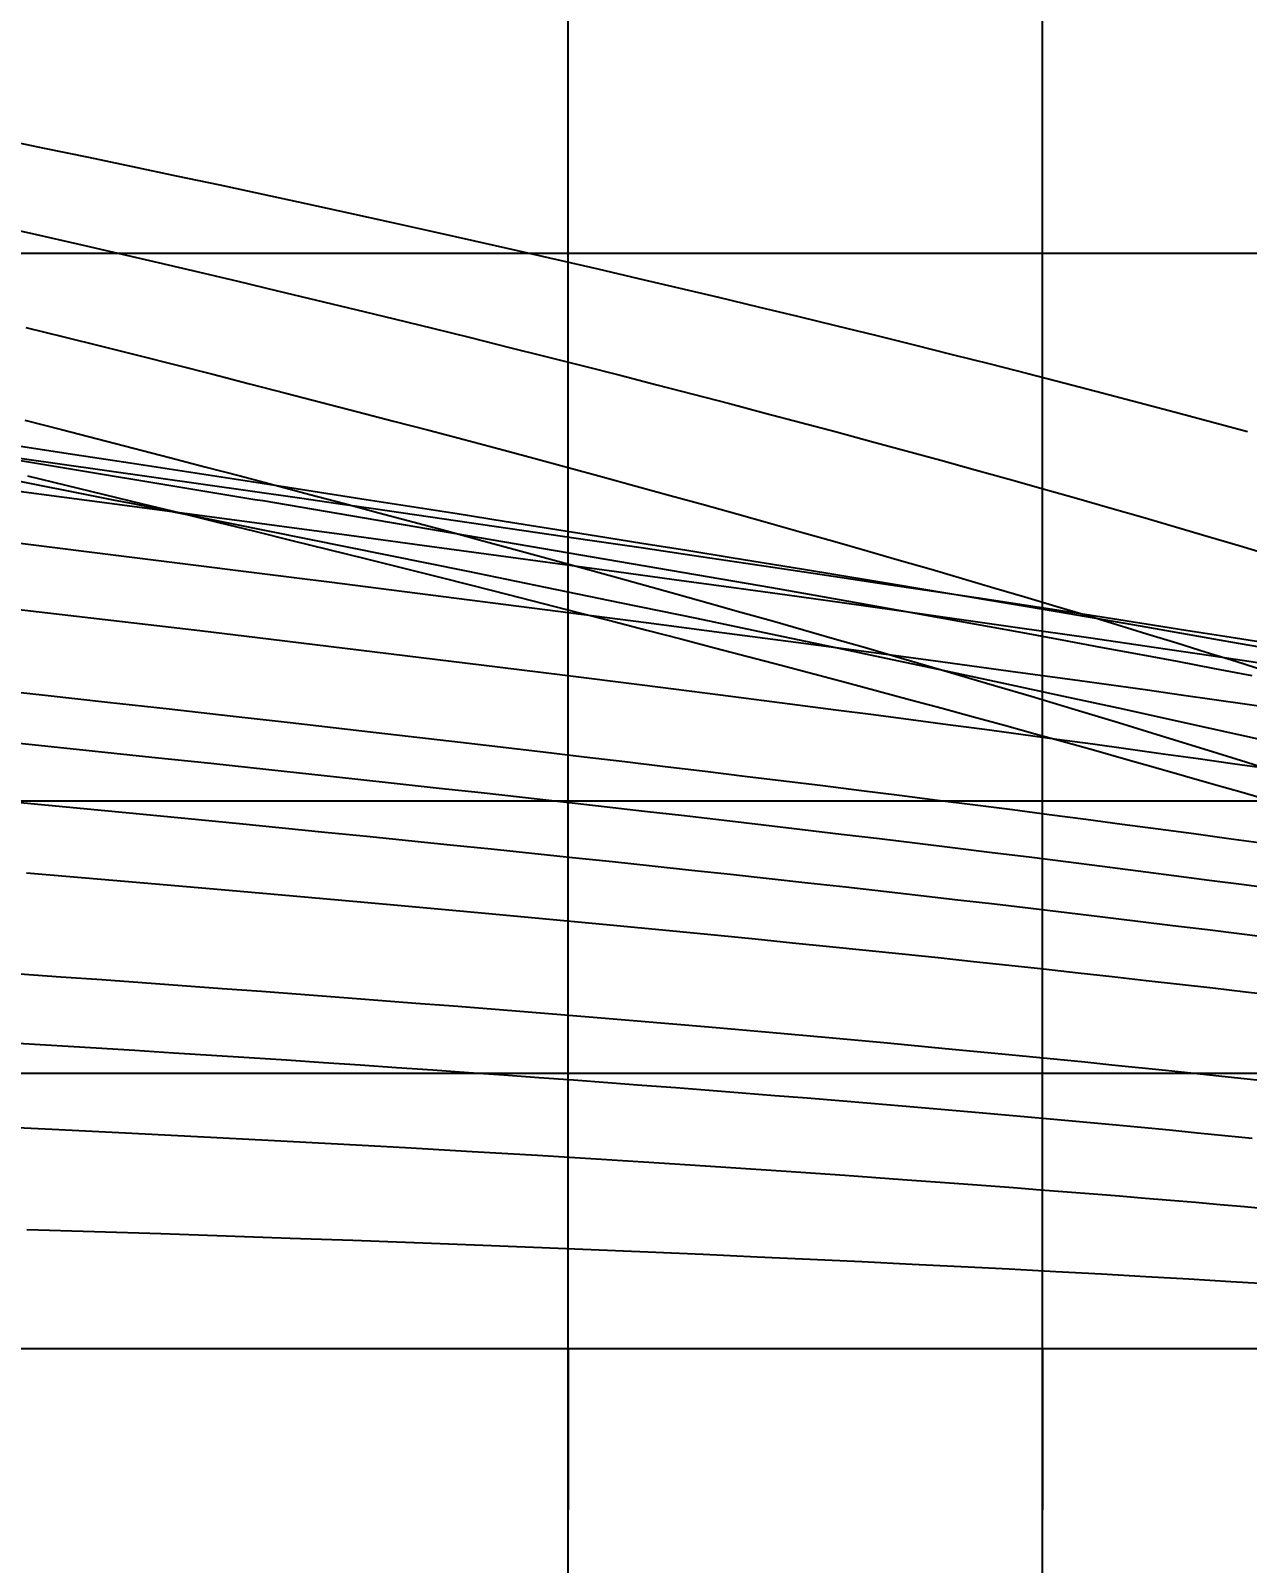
# Model space of a CAD drawing. Header units: millimetres. Extents: x -190954 to 154095, y 101 to 64253.
# Drawn here: x 214.63 to 221.11, y 124.01 to 132.17 of the extents above; entities that cross this region are included whole.
import ezdxf

# ---------------------------------------------------------------- set-up
doc = ezdxf.new("R2010")
doc.units = ezdxf.units.MM
for name, color, linetype in [('GRID', 179, 'Continuous'), ('WL025', 179, 'Continuous'), ('WL05', 179, 'Continuous'), ('WL075', 179, 'Continuous'), ('WL1', 179, 'Continuous'), ('WL10', 179, 'Continuous'), ('WL12', 179, 'Continuous'), ('WL14', 179, 'Continuous'), ('WL15', 179, 'Continuous'), ('WL16', 179, 'Continuous'), ('WL18', 179, 'Continuous'), ('WL2', 179, 'Continuous'), ('WL20', 179, 'Continuous'), ('WL25', 179, 'Continuous'), ('WL3', 179, 'Continuous'), ('WL4', 179, 'Continuous'), ('WL5', 179, 'Continuous'), ('WL6', 179, 'Continuous'), ('WL7', 179, 'Continuous'), ('WL8', 179, 'Continuous'), ('WL9', 179, 'Continuous')]:
    doc.layers.add(name, color=color, linetype=linetype)
doc.styles.add('SLDTEXTSTYLE0', font='TXT', dxfattribs={"width": 0.75})
doc.dimstyles.new('SLDDIMSTYLE0', dxfattribs={"dimtxt": 3.175, "dimasz": 3.302, "dimexe": 0, "dimexo": 0.0625, "dimgap": 0.79375, "dimtad": 0, "dimtih": 1, "dimtoh": 1, "dimlfac": 1500, "dimrnd": 1e-09, "dimzin": 4, "dimdsep": 46, "dimtxsty": 'SLDTEXTSTYLE0', "dimsah": 1, "dimcen": 0.09, "dimadec": 0, "dimazin": 1, "dimtfac": 1, "dimtofl": 0, "dimtmove": 0, "dimatfit": 3, "dimfxl": 0, "dimfrac": 2, "dimtolj": 1, "dimtzin": 12, "dimarcsym": 0})

# ---------------------------------------------------------------- blocks, each defined once
blk = doc.blocks.new('_D')
at = {"layer": 'WL20'}
for p, q in [((25.5973, 126.4167), (25.5973, 168.8394)), ((227.5959, 126.4167), (227.5959, 168.8394)), ((25.5973, 165.6644), (126.8004, 165.6644)), ((227.5959, 165.6644), (146.7411, 165.6644))]:
    blk.add_line(p, q, dxfattribs=at)
for points in [[(25.5973, 165.6644), (28.8993, 165.1564), (28.8993, 166.1724)], [(227.5959, 165.6644), (224.2939, 166.1724), (224.2939, 165.1564)]]:
    blk.add_solid(points, dxfattribs=at)
at = {"layer": 'WL20', "insert": (126.8004, 167.2371), "char_height": 3.175, "attachment_point": 1, "style": 'SLDTEXTSTYLE0'}
blk.add_mtext('302998.00', dxfattribs=at)

msp = doc.modelspace()

# ---------------------------------------------------------------- linework, layer by layer
at = {"layer": 'GRID', "color": 135}
for p, q in [((217.4972727, 125.1466667), (217.4972727, 154.8319333)), ((220.0219313, 125.1466667), (220.0219313, 154.8319333)), ((217.4972727, 111.8133333), (217.4972727, 138.48)), ((220.0219313, 111.8133333), (220.0219313, 138.48)), ((251.23, 130.98), (21.19727, 130.98)), ((251.23, 128.0633333), (21.19727, 128.0633333)), ((251.23, 126.6133333), (21.19727, 126.6133333)), ((251.23, 125.1466667), (21.19727, 125.1466667))]:
    msp.add_line(p, q, dxfattribs=at)
at = {"layer": 'GRID', "color": 255}
for p, q in [((217.4972727, 125.1466667), (217.4972727, 124.290536)), ((220.0219313, 125.1466667), (220.0219313, 124.290536))]:
    msp.add_line(p, q, dxfattribs=at)
at = {"layer": 'WL025', "color": 11}
for p, q in [((214.6144773, 125.78328), (214.9744987, 125.7721193)), ((214.9744987, 125.7721193), (215.327996, 125.760754)), ((215.327996, 125.760754), (215.6749613, 125.749194)), ((215.6749613, 125.749194), (216.0153907, 125.7374507)), ((216.0153907, 125.7374507), (216.349276, 125.7255313)), ((216.349276, 125.7255313), (216.676616, 125.7134487)), ((216.676616, 125.7134487), (216.9974087, 125.7012127)), ((216.9974087, 125.7012127), (217.311652, 125.688834)), ((217.311652, 125.688834), (217.6193447, 125.676322)), ((217.6193447, 125.676322), (217.92049, 125.6636887)), ((217.92049, 125.6636887), (218.215088, 125.650944)), ((218.215088, 125.650944), (218.5031447, 125.6380987)), ((218.5031447, 125.6380987), (218.78466, 125.625162)), ((218.78466, 125.625162), (219.0596433, 125.612146)), ((219.0596433, 125.612146), (219.3280993, 125.5990613)), ((219.3280993, 125.5990613), (219.590036, 125.5859173)), ((219.590036, 125.5859173), (219.845462, 125.572724)), ((219.845462, 125.572724), (220.094386, 125.5594933)), ((220.094386, 125.5594933), (220.3368193, 125.546234)), ((220.3368193, 125.546234), (220.5727733, 125.5329567)), ((220.5727733, 125.5329567), (220.8022587, 125.51967)), ((220.8022587, 125.51967), (221.0252907, 125.5063853)), ((221.0252907, 125.5063853), (221.2418827, 125.4931113))]:
    msp.add_line(p, q, dxfattribs=at)
at = {"layer": 'WL05', "color": 11}
for p, q in [((214.3525833, 126.3358493), (214.7493933, 126.317034)), ((214.7493933, 126.317034), (215.1393027, 126.2979327)), ((215.1393027, 126.2979327), (215.5223013, 126.278556)), ((215.5223013, 126.278556), (215.8983787, 126.258912)), ((215.8983787, 126.258912), (216.2675273, 126.2390107)), ((216.2675273, 126.2390107), (216.6297387, 126.218862)), ((216.6297387, 126.218862), (216.9850067, 126.198476)), ((216.9850067, 126.198476), (217.3333207, 126.17786)), ((217.3333207, 126.17786), (217.674678, 126.1570267)), ((217.674678, 126.1570267), (218.0090727, 126.1359847)), ((218.0090727, 126.1359847), (218.3365, 126.114744)), ((218.3365, 126.114744), (218.6569553, 126.0933147)), ((218.6569553, 126.0933147), (218.9704373, 126.0717067)), ((218.9704373, 126.0717067), (219.2769427, 126.0499307)), ((219.2769427, 126.0499307), (219.5764707, 126.0279967)), ((219.5764707, 126.0279967), (219.8690193, 126.0059153)), ((219.8690193, 126.0059153), (220.0126767, 125.9948227)), ((220.0126767, 125.9948227), (220.1545893, 125.9836973)), ((220.1545893, 125.9836973), (220.294758, 125.97254)), ((220.294758, 125.97254), (220.4331827, 125.9613533)), ((220.4331827, 125.9613533), (220.5698633, 125.9501367)), ((220.5698633, 125.9501367), (220.7048007, 125.9388933)), ((220.7048007, 125.9388933), (220.837994, 125.927624)), ((220.837994, 125.927624), (220.9694447, 125.9163293)), ((220.9694447, 125.9163293), (221.0991533, 125.9050113)), ((221.0991533, 125.9050113), (221.22712, 125.8936713))]:
    msp.add_line(p, q, dxfattribs=at)
at = {"layer": 'WL075', "color": 11}
for p, q in [((214.5659087, 126.7750007), (214.9835913, 126.7497467)), ((214.9835913, 126.7497467), (215.1897733, 126.7370187)), ((215.1897733, 126.7370187), (215.3941813, 126.7242233)), ((215.3941813, 126.7242233), (215.5968147, 126.7113627)), ((215.5968147, 126.7113627), (215.797672, 126.6984367)), ((215.797672, 126.6984367), (215.9967533, 126.685446)), ((215.9967533, 126.685446), (216.1940573, 126.6723913)), ((216.1940573, 126.6723913), (216.3895833, 126.6592733)), ((216.3895833, 126.6592733), (216.5833313, 126.6460933)), ((216.5833313, 126.6460933), (216.7752993, 126.6328513)), ((216.7752993, 126.6328513), (216.965488, 126.619548)), ((216.965488, 126.619548), (217.153896, 126.6061847)), ((217.153896, 126.6061847), (217.3405227, 126.5927613)), ((217.3405227, 126.5927613), (217.5253673, 126.5792793)), ((217.5253673, 126.5792793), (217.7084293, 126.5657387)), ((217.7084293, 126.5657387), (217.889708, 126.5521413)), ((217.889708, 126.5521413), (218.0692027, 126.5384867)), ((218.0692027, 126.5384867), (218.2469127, 126.524776)), ((218.2469127, 126.524776), (218.4228373, 126.5110107)), ((218.4228373, 126.5110107), (218.5969767, 126.4971907)), ((218.5969767, 126.4971907), (218.76933, 126.4833173)), ((218.76933, 126.4833173), (218.939896, 126.4693907)), ((218.939896, 126.4693907), (219.1086747, 126.4554127)), ((219.1086747, 126.4554127), (219.2756647, 126.4413827)), ((219.2756647, 126.4413827), (219.4408673, 126.4273027)), ((219.4408673, 126.4273027), (219.60428, 126.4131733)), ((219.60428, 126.4131733), (219.7659033, 126.3989947)), ((219.7659033, 126.3989947), (219.9257367, 126.3847687)), ((219.9257367, 126.3847687), (220.0837793, 126.3704953)), ((220.0837793, 126.3704953), (220.2400313, 126.356176)), ((220.2400313, 126.356176), (220.3944927, 126.3418113)), ((220.3944927, 126.3418113), (220.5471607, 126.327402)), ((220.5471607, 126.327402), (220.6980373, 126.3129487)), ((220.6980373, 126.3129487), (220.8471207, 126.2984533)), ((220.8471207, 126.2984533), (220.994412, 126.2839167)), ((220.994412, 126.2839167), (221.1399093, 126.2693387))]:
    msp.add_line(p, q, dxfattribs=at)
at = {"layer": 'WL1', "color": 11}
for p, q in [((214.576778, 127.1436187), (214.795776, 127.1283853)), ((214.795776, 127.1283853), (215.01298, 127.1131033)), ((215.01298, 127.1131033), (215.22837, 127.0977553)), ((215.22837, 127.0977553), (215.4419673, 127.08236)), ((215.4419673, 127.08236), (215.653756, 127.066904)), ((215.653756, 127.066904), (215.8637527, 127.0514013)), ((215.8637527, 127.0514013), (216.0719393, 127.0358373)), ((216.0719393, 127.0358373), (216.2783353, 127.0202267)), ((216.2783353, 127.0202267), (216.4829207, 127.0045553)), ((216.4829207, 127.0045553), (216.6857153, 126.9888373)), ((216.6857153, 126.9888373), (216.886698, 126.9730587)), ((216.886698, 126.9730587), (217.0858913, 126.957234)), ((217.0858913, 126.957234), (217.2832713, 126.941348)), ((217.2832713, 126.941348), (217.4788627, 126.9254173)), ((217.4788627, 126.9254173), (217.6726393, 126.9094247)), ((217.6726393, 126.9094247), (217.864628, 126.8933887)), ((217.864628, 126.8933887), (218.0548, 126.87729)), ((218.0548, 126.87729), (218.243186, 126.8611487)), ((218.243186, 126.8611487), (218.5665007, 126.8329447)), ((218.5665007, 126.8329447), (218.8843633, 126.8045833)), ((218.8843633, 126.8045833), (219.1967733, 126.776066)), ((219.1967733, 126.776066), (219.5037287, 126.7473933)), ((219.5037287, 126.7473933), (219.805228, 126.718568)), ((219.805228, 126.718568), (219.9539233, 126.704094)), ((219.9539233, 126.704094), (220.10127, 126.6895907)), ((220.10127, 126.6895907), (220.2472353, 126.6750413)), ((220.2472353, 126.6750413), (220.3918533, 126.6604633)), ((220.3918533, 126.6604633), (220.6769767, 126.6311873)), ((220.6769767, 126.6311873), (220.845438, 126.6135427)), ((220.845438, 126.6135427), (221.0119607, 126.595858)), ((221.0119607, 126.595858), (221.3255633, 126.5618093))]:
    msp.add_line(p, q, dxfattribs=at)
at = {"layer": 'WL10', "color": 11}
for p, q in [((211.295046, 130.417966), (215.074014, 129.6685587)), ((215.074014, 129.6685587), (215.1687513, 129.649588)), ((215.1687513, 129.649588), (215.263254, 129.630652)), ((215.263254, 129.630652), (216.9625833, 129.2873093)), ((216.9625833, 129.2873093), (217.3738253, 129.2032273)), ((217.3738253, 129.2032273), (217.779502, 129.119812)), ((217.779502, 129.119812), (218.1795513, 129.0370433)), ((218.1795513, 129.0370433), (218.5739107, 128.9549027)), ((218.5739107, 128.9549027), (218.8701953, 128.8927967)), ((218.8701953, 128.8927967), (219.1631227, 128.8310347)), ((219.1631227, 128.8310347), (219.4915313, 128.7613327)), ((219.4915313, 128.7613327), (219.8155427, 128.6920487)), ((219.8155427, 128.6920487), (220.135118, 128.6231707)), ((220.135118, 128.6231707), (220.4502213, 128.5546847)), ((220.4502213, 128.5546847), (220.7608167, 128.4865773)), ((220.7608167, 128.4865773), (221.0668667, 128.418834)), ((221.0668667, 128.418834), (221.3683353, 128.3514427))]:
    msp.add_line(p, q, dxfattribs=at)
at = {"layer": 'WL12', "color": 11}
for p, q in [((214.61695, 129.795446), (215.02638, 129.6964193)), ((215.02638, 129.6964193), (215.2290213, 129.6471473)), ((215.2290213, 129.6471473), (215.4302667, 129.5980367)), ((215.4302667, 129.5980367), (215.6301127, 129.549086)), ((215.6301127, 129.549086), (215.8285453, 129.5002973)), ((215.8285453, 129.5002973), (216.0255587, 129.45167)), ((216.0255587, 129.45167), (216.2211433, 129.4032033)), ((216.2211433, 129.4032033), (216.415292, 129.3548987)), ((216.415292, 129.3548987), (216.6079947, 129.3067547)), ((216.6079947, 129.3067547), (216.799244, 129.258772)), ((216.799244, 129.258772), (216.989032, 129.2109507)), ((216.989032, 129.2109507), (217.17735, 129.1632907)), ((217.17735, 129.1632907), (217.3641907, 129.1157907)), ((217.3641907, 129.1157907), (217.5495453, 129.068452)), ((217.5495453, 129.068452), (217.733406, 129.0212733)), ((217.733406, 129.0212733), (217.9157667, 128.9742547)), ((217.9157667, 128.9742547), (218.0966173, 128.927396)), ((218.0966173, 128.927396), (218.2759527, 128.8806973)), ((218.2759527, 128.8806973), (218.45376, 128.834158)), ((218.45376, 128.834158), (218.6300447, 128.787776)), ((218.6300447, 128.787776), (218.804788, 128.7415533)), ((218.804788, 128.7415533), (218.977986, 128.695488)), ((218.977986, 128.695488), (219.1496333, 128.6495807)), ((219.1496333, 128.6495807), (219.3197233, 128.60383)), ((219.3197233, 128.60383), (219.4882493, 128.5582353)), ((219.4882493, 128.5582353), (219.655206, 128.512796)), ((219.655206, 128.512796), (219.820586, 128.467512)), ((219.820586, 128.467512), (219.9843853, 128.422382)), ((219.9843853, 128.422382), (220.1465973, 128.3774053)), ((220.1465973, 128.3774053), (220.307218, 128.3325813)), ((220.307218, 128.3325813), (220.4662413, 128.2879093)), ((220.4662413, 128.2879093), (220.623664, 128.243388)), ((220.623664, 128.243388), (220.7794813, 128.1990167)), ((220.7794813, 128.1990167), (220.9336887, 128.154794)), ((220.9336887, 128.154794), (221.0862753, 128.1107213)), ((221.0862753, 128.1107213), (221.2372607, 128.0667913))]:
    msp.add_line(p, q, dxfattribs=at)
at = {"layer": 'WL14', "color": 11}
for p, q in [((214.603914, 130.0912733), (214.79801, 130.041604)), ((214.79801, 130.041604), (214.9908507, 129.992042)), ((214.9908507, 129.992042), (215.182434, 129.942586)), ((215.182434, 129.942586), (215.372762, 129.893238)), ((215.372762, 129.893238), (215.561834, 129.8439967)), ((215.561834, 129.8439967), (215.74965, 129.7948633)), ((215.74965, 129.7948633), (215.9362093, 129.745836)), ((215.9362093, 129.745836), (216.1215127, 129.6969153)), ((216.1215127, 129.6969153), (216.30556, 129.6481013)), ((216.30556, 129.6481013), (216.4883507, 129.5993933)), ((216.4883507, 129.5993933), (216.6698853, 129.5507913)), ((216.6698853, 129.5507913), (216.850164, 129.502294)), ((216.850164, 129.502294), (217.0291867, 129.4539013)), ((217.0291867, 129.4539013), (217.2069533, 129.4056133)), ((217.2069533, 129.4056133), (217.3834633, 129.357428)), ((217.3834633, 129.357428), (217.5587187, 129.309346)), ((217.5587187, 129.309346), (217.7327173, 129.261366)), ((217.7327173, 129.261366), (217.9054613, 129.2134873)), ((217.9054613, 129.2134873), (218.0769493, 129.165708)), ((218.0769493, 129.165708), (218.2471827, 129.1180287)), ((218.2471827, 129.1180287), (218.416162, 129.070448)), ((218.416162, 129.070448), (218.583886, 129.0229647)), ((218.583886, 129.0229647), (218.7503567, 128.9755773)), ((218.7503567, 128.9755773), (218.9155733, 128.9282853)), ((218.9155733, 128.9282853), (219.0795373, 128.8810867)), ((219.0795373, 128.8810867), (219.2422487, 128.8339807)), ((219.2422487, 128.8339807), (219.4850627, 128.763172)), ((219.4850627, 128.763172), (219.7250353, 128.6925653)), ((219.7250353, 128.6925653), (219.9621687, 128.6221553)), ((219.9621687, 128.6221553), (220.1964653, 128.5519367)), ((220.1964653, 128.5519367), (220.4279273, 128.4819027)), ((220.4279273, 128.4819027), (220.656556, 128.4120487)), ((220.656556, 128.4120487), (220.882354, 128.3423667)), ((220.882354, 128.3423667), (221.1053247, 128.2728507)), ((221.1053247, 128.2728507), (221.249744, 128.2274333))]:
    msp.add_line(p, q, dxfattribs=at)
at = {"layer": 'WL15', "color": 11}
for p, q in [((214.6117707, 127.681302), (214.842954, 127.6620053)), ((214.842954, 127.6620053), (215.0722993, 127.642688)), ((215.0722993, 127.642688), (215.2998087, 127.6233487)), ((215.2998087, 127.6233487), (215.5254833, 127.603986)), ((215.5254833, 127.603986), (215.7493347, 127.584612)), ((215.7493347, 127.584612), (215.9713327, 127.5651853)), ((215.9713327, 127.5651853), (216.1915213, 127.545758)), ((216.1915213, 127.545758), (216.4098587, 127.526278)), ((216.4098587, 127.526278), (216.6263893, 127.5067927)), ((216.6263893, 127.5067927), (216.841072, 127.487254)), ((216.841072, 127.487254), (217.0539507, 127.4677073)), ((217.0539507, 127.4677073), (217.2649827, 127.4481067)), ((217.2649827, 127.4481067), (217.4742127, 127.4284947)), ((217.4742127, 127.4284947), (217.6815993, 127.408828)), ((217.6815993, 127.408828), (217.887186, 127.3891467)), ((217.887186, 127.3891467), (218.0909313, 127.3694113)), ((218.0909313, 127.3694113), (218.2928773, 127.3496573)), ((218.2928773, 127.3496573), (218.492986, 127.3298487)), ((218.492986, 127.3298487), (218.6912967, 127.31002)), ((218.6912967, 127.31002), (218.8877713, 127.290136)), ((218.8877713, 127.290136), (219.08245, 127.270228)), ((219.08245, 127.270228), (219.2752947, 127.2502653)), ((219.2752947, 127.2502653), (219.4663453, 127.2302767)), ((219.4663453, 127.2302767), (219.655564, 127.210232)), ((219.655564, 127.210232), (219.8429887, 127.19016)), ((219.8429887, 127.19016), (220.028584, 127.1700313)), ((220.028584, 127.1700313), (220.2123873, 127.1498727)), ((220.2123873, 127.1498727), (220.3943627, 127.129658)), ((220.3943627, 127.129658), (220.5745467, 127.1094107)), ((220.5745467, 127.1094107), (220.752904, 127.0891067)), ((220.752904, 127.0891067), (220.929472, 127.0687693)), ((220.929472, 127.0687693), (221.1042153, 127.0483747)), ((221.1042153, 127.0483747), (221.2771693, 127.027944))]:
    msp.add_line(p, q, dxfattribs=at)
at = {"layer": 'WL16', "color": 11}
for p, q in [((214.608794, 130.5855567), (214.810552, 130.53558)), ((214.810552, 130.53558), (215.0109767, 130.48564)), ((215.0109767, 130.48564), (215.2100713, 130.4357387)), ((215.2100713, 130.4357387), (215.40784, 130.3858753)), ((215.40784, 130.3858753), (215.604288, 130.3360513)), ((215.604288, 130.3360513), (215.7994127, 130.2862633)), ((215.7994127, 130.2862633), (215.993224, 130.2365147)), ((215.993224, 130.2365147), (216.185722, 130.1868047)), ((216.185722, 130.1868047), (216.3769113, 130.1371327)), ((216.3769113, 130.1371327), (216.5667933, 130.0874987)), ((216.5667933, 130.0874987), (216.7553713, 130.0379027)), ((216.7553713, 130.0379027), (216.942648, 129.9883447)), ((216.942648, 129.9883447), (217.1286267, 129.9388233)), ((217.1286267, 129.9388233), (217.313308, 129.8893393)), ((217.313308, 129.8893393), (217.4966947, 129.8398913)), ((217.4966947, 129.8398913), (217.67879, 129.79048)), ((217.67879, 129.79048), (217.8595947, 129.741104)), ((217.8595947, 129.741104), (218.0391107, 129.691762)), ((218.0391107, 129.691762), (218.21734, 129.6424553)), ((218.21734, 129.6424553), (218.3942847, 129.5931813)), ((218.3942847, 129.5931813), (218.5699473, 129.5439413)), ((218.5699473, 129.5439413), (218.7443227, 129.4947313)), ((218.7443227, 129.4947313), (218.9174193, 129.4455533)), ((218.9174193, 129.4455533), (219.089236, 129.3964053)), ((219.089236, 129.3964053), (219.2597727, 129.3472867)), ((219.2597727, 129.3472867), (219.4290313, 129.298196)), ((219.4290313, 129.298196), (219.597012, 129.249132)), ((219.597012, 129.249132), (219.7637153, 129.2000947)), ((219.7637153, 129.2000947), (219.9291427, 129.1510813)), ((219.9291427, 129.1510813), (220.093292, 129.1020913)), ((220.093292, 129.1020913), (220.2561653, 129.053124)), ((220.2561653, 129.053124), (220.4177633, 129.0041773)), ((220.4177633, 129.0041773), (220.5780853, 128.95525)), ((220.5780853, 128.95525), (220.7371307, 128.9063413)), ((220.7371307, 128.9063413), (220.8948993, 128.8574487)), ((220.8948993, 128.8574487), (221.051392, 128.8085707)), ((221.051392, 128.8085707), (221.20661, 128.7597073))]:
    msp.add_line(p, q, dxfattribs=at)
at = {"layer": 'WL18', "color": 11}
for p, q in [((214.447168, 131.1298307), (214.665992, 131.0801427)), ((214.665992, 131.0801427), (214.8833373, 131.0304227)), ((214.8833373, 131.0304227), (215.0992087, 130.9806707)), ((215.0992087, 130.9806707), (215.3136087, 130.9308873)), ((215.3136087, 130.9308873), (215.5265407, 130.8810727)), ((215.5265407, 130.8810727), (215.738008, 130.8312267)), ((215.738008, 130.8312267), (215.948014, 130.78135)), ((215.948014, 130.78135), (216.1565613, 130.7314427)), ((216.1565613, 130.7314427), (216.3636533, 130.6815047)), ((216.3636533, 130.6815047), (216.569294, 130.631536)), ((216.569294, 130.631536), (216.773484, 130.5815367)), ((216.773484, 130.5815367), (216.976228, 130.5315067)), ((216.976228, 130.5315067), (217.1775287, 130.4814467)), ((217.1775287, 130.4814467), (217.3773887, 130.431356)), ((217.3773887, 130.431356), (217.57581, 130.381234)), ((217.57581, 130.381234), (217.772796, 130.331082)), ((217.772796, 130.331082), (217.9683493, 130.2808987)), ((217.9683493, 130.2808987), (218.1624727, 130.230684)), ((218.1624727, 130.230684), (218.3551673, 130.1804387)), ((218.3551673, 130.1804387), (218.5464373, 130.1301607)), ((218.5464373, 130.1301607), (218.7362833, 130.0798513)), ((218.7362833, 130.0798513), (218.9247087, 130.02951)), ((218.9247087, 130.02951), (219.1117147, 129.9791353)), ((219.1117147, 129.9791353), (219.2973047, 129.928728)), ((219.2973047, 129.928728), (219.4814793, 129.8782873)), ((219.4814793, 129.8782873), (219.664242, 129.8278133)), ((219.664242, 129.8278133), (219.8455927, 129.777304)), ((219.8455927, 129.777304), (220.025534, 129.72676)), ((220.025534, 129.72676), (220.2040687, 129.6761807)), ((220.2040687, 129.6761807), (220.3811967, 129.6255653)), ((220.3811967, 129.6255653), (220.5569207, 129.5749127)), ((220.5569207, 129.5749127), (220.731242, 129.5242233)), ((220.731242, 129.5242233), (220.904162, 129.473496)), ((220.904162, 129.473496), (221.075682, 129.4227307)), ((221.075682, 129.4227307), (221.245802, 129.3719253))]:
    msp.add_line(p, q, dxfattribs=at)
at = {"layer": 'WL2', "color": 11}
for p, q in [((213.9606033, 128.11487), (214.6359613, 128.0513753)), ((214.6359613, 128.0513753), (214.917386, 128.0245573)), ((214.917386, 128.0245573), (215.1961987, 127.997764)), ((215.1961987, 127.997764), (215.4724047, 127.970992)), ((215.4724047, 127.970992), (215.7460093, 127.944236)), ((215.7460093, 127.944236), (216.2001953, 127.899274)), ((216.2001953, 127.899274), (216.4245427, 127.8768)), ((216.4245427, 127.8768), (216.6470627, 127.8543273)), ((216.6470627, 127.8543273), (216.867758, 127.831854)), ((216.867758, 127.831854), (217.0866313, 127.809378)), ((217.0866313, 127.809378), (217.3036847, 127.7868973)), ((217.3036847, 127.7868973), (217.5189193, 127.76441)), ((217.5189193, 127.76441), (217.7323373, 127.7419133)), ((217.7323373, 127.7419133), (217.943942, 127.719406)), ((217.943942, 127.719406), (218.1537333, 127.6968867)), ((218.1537333, 127.6968867), (218.3617147, 127.6743527)), ((218.3617147, 127.6743527), (218.567886, 127.6518033)), ((218.567886, 127.6518033), (218.7722507, 127.6292367)), ((218.7722507, 127.6292367), (218.9748087, 127.60665)), ((218.9748087, 127.60665), (219.1755627, 127.5840433)), ((219.1755627, 127.5840433), (219.3745127, 127.561414)), ((219.3745127, 127.561414), (219.571662, 127.5387613)), ((219.571662, 127.5387613), (219.76701, 127.5160833)), ((219.76701, 127.5160833), (219.9605593, 127.4933793)), ((219.9605593, 127.4933793), (220.1523107, 127.4706467)), ((220.1523107, 127.4706467), (220.3422653, 127.4478853)), ((220.3422653, 127.4478853), (220.530424, 127.4250933)), ((220.530424, 127.4250933), (220.7167893, 127.4022693)), ((220.7167893, 127.4022693), (220.9013607, 127.379412)), ((220.9013607, 127.379412), (221.08414, 127.3565207)), ((221.08414, 127.3565207), (221.265128, 127.333594))]:
    msp.add_line(p, q, dxfattribs=at)
at = {"layer": 'WL20', "color": 11}
for p, q in [((214.4680587, 131.589414), (214.705802, 131.5405933)), ((214.705802, 131.5405933), (214.9419653, 131.491672)), ((214.9419653, 131.491672), (215.176584, 131.44266)), ((215.176584, 131.44266), (215.409624, 131.3935473)), ((215.409624, 131.3935473), (215.6411213, 131.344344)), ((215.6411213, 131.344344), (215.87104, 131.2950407)), ((215.87104, 131.2950407), (216.0994187, 131.245646)), ((216.0994187, 131.245646), (216.32622, 131.1961513)), ((216.32622, 131.1961513), (216.551484, 131.1465667)), ((216.551484, 131.1465667), (216.7751713, 131.0968813)), ((216.7751713, 131.0968813), (216.9973227, 131.047106)), ((216.9973227, 131.047106), (217.2178993, 130.99723)), ((217.2178993, 130.99723), (217.436942, 130.9472647)), ((217.436942, 130.9472647), (217.65441, 130.8971987)), ((217.65441, 130.8971987), (217.8703467, 130.847042)), ((217.8703467, 130.847042), (218.08471, 130.796786)), ((218.08471, 130.796786), (218.2975433, 130.7464393)), ((218.2975433, 130.7464393), (218.5088047, 130.6959933)), ((218.5088047, 130.6959933), (218.7185373, 130.645456)), ((218.7185373, 130.645456), (218.9266993, 130.5948193)), ((218.9266993, 130.5948193), (219.1333353, 130.544092)), ((219.1333353, 130.544092), (219.3384, 130.4932647)), ((219.3384, 130.4932647), (219.5419413, 130.4423467)), ((219.5419413, 130.4423467), (219.743912, 130.391328)), ((219.743912, 130.391328), (219.9443607, 130.3402193)), ((219.9443607, 130.3402193), (220.14324, 130.28901)), ((220.14324, 130.28901), (220.340598, 130.23771)), ((220.340598, 130.23771), (220.5363887, 130.18631)), ((220.5363887, 130.18631), (220.7306593, 130.1348187)), ((220.7306593, 130.1348187), (220.9233627, 130.0832267)), ((220.9233627, 130.0832267), (221.114548, 130.0315433))]:
    msp.add_line(p, q, dxfattribs=at)
at = {"layer": 'WL25', "color": 11}
for p, q in [((211.9731747, 128.6350867), (214.6416447, 128.3650907)), ((214.6416447, 128.3650907), (214.9621447, 128.3317)), ((214.9621447, 128.3317), (215.2792593, 128.2984073)), ((215.2792593, 128.2984073), (215.5930067, 128.2652013)), ((215.5930067, 128.2652013), (215.9034053, 128.232074)), ((215.9034053, 128.232074), (216.3605567, 128.1827487)), ((216.3605567, 128.1827487), (216.5863627, 128.1581347)), ((216.5863627, 128.1581347), (216.81033, 128.1335493)), ((216.81033, 128.1335493), (217.032464, 128.1089887)), ((217.032464, 128.1089887), (217.25277, 128.08445)), ((217.25277, 128.08445), (217.4712527, 128.0599307)), ((217.4712527, 128.0599307), (217.6879167, 128.035428)), ((217.6879167, 128.035428), (217.902766, 128.0109367)), ((217.902766, 128.0109367), (218.1158047, 127.9864573)), ((218.1158047, 127.9864573), (218.327038, 127.961986)), ((218.327038, 127.961986), (218.536468, 127.93752)), ((218.536468, 127.93752), (218.7440993, 127.9130567)), ((218.7440993, 127.9130567), (218.9499353, 127.888594)), ((218.9499353, 127.888594), (219.1539793, 127.86413)), ((219.1539793, 127.86413), (219.356234, 127.839662)), ((219.356234, 127.839662), (219.5567027, 127.815188)), ((219.5567027, 127.815188), (219.7553887, 127.7907053)), ((219.7553887, 127.7907053), (219.952294, 127.7662127)), ((219.952294, 127.7662127), (220.147422, 127.7417073)), ((220.147422, 127.7417073), (220.3407747, 127.7171873)), ((220.3407747, 127.7171873), (220.5323553, 127.692652)), ((220.5323553, 127.692652), (220.722166, 127.668098)), ((220.722166, 127.668098), (220.9102093, 127.6435247)), ((220.9102093, 127.6435247), (221.0964867, 127.618928)), ((221.0964867, 127.618928), (221.2810007, 127.5943087))]:
    msp.add_line(p, q, dxfattribs=at)
at = {"layer": 'WL3', "color": 11}
for p, q in [((214.375382, 128.665018), (214.7111513, 128.6280507)), ((214.7111513, 128.6280507), (215.0431433, 128.5912667)), ((215.0431433, 128.5912667), (215.3713973, 128.5546533)), ((215.3713973, 128.5546533), (215.6959513, 128.5181953)), ((215.6959513, 128.5181953), (216.0168393, 128.4818793)), ((216.0168393, 128.4818793), (216.4733747, 128.4297113)), ((216.4733747, 128.4297113), (216.922432, 128.3777767)), ((216.922432, 128.3777767), (217.3640893, 128.3260413)), ((217.3640893, 128.3260413), (217.5821653, 128.3002393)), ((217.5821653, 128.3002393), (217.7984173, 128.2744767)), ((217.7984173, 128.2744767), (218.0128507, 128.2487453)), ((218.0128507, 128.2487453), (218.225476, 128.223048)), ((218.225476, 128.223048), (218.436298, 128.197378)), ((218.436298, 128.197378), (218.6453247, 128.1717333)), ((218.6453247, 128.1717333), (218.8525607, 128.14611)), ((218.8525607, 128.14611), (219.0580133, 128.1205053)), ((219.0580133, 128.1205053), (219.261688, 128.0949173)), ((219.261688, 128.0949173), (219.4635893, 128.0693413)), ((219.4635893, 128.0693413), (219.663724, 128.043776)), ((219.663724, 128.043776), (219.862096, 128.018218)), ((219.862096, 128.018218), (220.0587107, 127.9926647)), ((220.0587107, 127.9926647), (220.253572, 127.967114)), ((220.253572, 127.967114), (220.4466853, 127.9415633)), ((220.4466853, 127.9415633), (220.638054, 127.9160093)), ((220.638054, 127.9160093), (220.8276827, 127.8904507)), ((220.8276827, 127.8904507), (221.015576, 127.864886)), ((221.015576, 127.864886), (221.2017367, 127.8393093))]:
    msp.add_line(p, q, dxfattribs=at)
at = {"layer": 'WL4', "color": 11}
for p, q in [((212.260572, 129.3560067), (215.5347633, 128.971406)), ((215.5347633, 128.971406), (215.8426267, 128.9344427)), ((215.8426267, 128.9344427), (216.1468707, 128.8977127)), ((216.1468707, 128.8977127), (217.0341413, 128.7892933)), ((217.0341413, 128.7892933), (217.466318, 128.7356853)), ((217.466318, 128.7356853), (217.8910567, 128.6824227)), ((217.8910567, 128.6824227), (218.3084907, 128.6294573)), ((218.3084907, 128.6294573), (218.7187393, 128.57676)), ((218.7187393, 128.57676), (218.9212033, 128.5504993)), ((218.9212033, 128.5504993), (219.1219113, 128.5242927)), ((219.1219113, 128.5242927), (219.3208753, 128.4981353)), ((219.3208753, 128.4981353), (219.5181067, 128.472024)), ((219.5181067, 128.472024), (219.7136153, 128.445954)), ((219.7136153, 128.445954), (219.907414, 128.419922)), ((219.907414, 128.419922), (220.0995107, 128.3939253)), ((220.0995107, 128.3939253), (220.2899167, 128.3679593)), ((220.2899167, 128.3679593), (220.4786407, 128.3420207)), ((220.4786407, 128.3420207), (220.6656913, 128.3161073)), ((220.6656913, 128.3161073), (220.851078, 128.2902153)), ((220.851078, 128.2902153), (221.034808, 128.2643433)), ((221.034808, 128.2643433), (221.2168913, 128.238482))]:
    msp.add_line(p, q, dxfattribs=at)
at = {"layer": 'WL5', "color": 11}
for p, q in [((212.4060467, 129.7085793), (216.0514433, 129.2524387)), ((216.0514433, 129.2524387), (216.2240547, 129.2306027)), ((216.2240547, 129.2306027), (217.9119247, 129.0143747)), ((217.9119247, 129.0143747), (218.31436, 128.9618713)), ((218.31436, 128.9618713), (218.7094707, 128.9098627)), ((218.7094707, 128.9098627), (219.0974693, 128.8582927)), ((219.0974693, 128.8582927), (219.4785507, 128.807108)), ((219.4785507, 128.807108), (219.852898, 128.7562567)), ((219.852898, 128.7562567), (220.220678, 128.7056887)), ((220.220678, 128.7056887), (220.5820473, 128.655358)), ((220.5820473, 128.655358), (220.760374, 128.6302667)), ((220.760374, 128.6302667), (220.937152, 128.6052173)), ((220.937152, 128.6052173), (221.1123973, 128.5802053)), ((221.1123973, 128.5802053), (221.2861273, 128.5552247))]:
    msp.add_line(p, q, dxfattribs=at)
at = {"layer": 'WL6', "color": 11}
for p, q in [((213.948124, 129.7961433), (215.1740113, 129.6335193)), ((215.1740113, 129.6335193), (216.330354, 129.4789947)), ((216.330354, 129.4789947), (216.7316033, 129.425018)), ((216.7316033, 129.425018), (217.1248893, 129.371888)), ((217.1248893, 129.371888), (217.7543133, 129.2863067)), ((217.7543133, 129.2863067), (218.061614, 129.244236)), ((218.061614, 129.244236), (218.3641613, 129.202604)), ((218.3641613, 129.202604), (218.662092, 129.16138)), ((218.662092, 129.16138), (218.955536, 129.120532)), ((218.955536, 129.120532), (219.2446193, 129.0800313)), ((219.2446193, 129.0800313), (219.529464, 129.0398473)), ((219.529464, 129.0398473), (219.902342, 128.9867847)), ((219.902342, 128.9867847), (220.2681753, 128.934162)), ((220.2681753, 128.934162), (220.6272153, 128.8819107)), ((220.6272153, 128.8819107), (220.9796987, 128.8299633)), ((220.9796987, 128.8299633), (221.3119093, 128.7803493))]:
    msp.add_line(p, q, dxfattribs=at)
at = {"layer": 'WL7', "color": 11}
for p, q in [((214.441546, 129.9090933), (214.7767093, 129.8616887)), ((214.7767093, 129.8616887), (216.0655787, 129.6777853)), ((216.0655787, 129.6777853), (216.2703033, 129.6483313)), ((216.2703033, 129.6483313), (216.4727947, 129.6191307)), ((216.4727947, 129.6191307), (217.612502, 129.4535053)), ((217.612502, 129.4535053), (217.8861253, 129.4133887)), ((217.8861253, 129.4133887), (218.155636, 129.3737047)), ((218.155636, 129.3737047), (218.6826567, 129.2955713)), ((218.6826567, 129.2955713), (218.9438253, 129.2565667)), ((218.9438253, 129.2565667), (219.2011207, 129.217938)), ((219.2011207, 129.217938), (219.454634, 129.179666)), ((219.454634, 129.179666), (219.704456, 129.1417313)), ((219.704456, 129.1417313), (220.1450407, 129.074246)), ((220.1450407, 129.074246), (220.361122, 129.0408507)), ((220.361122, 129.0408507), (220.5744807, 129.0076667)), ((220.5744807, 129.0076667), (220.7851807, 128.9746787)), ((220.7851807, 128.9746787), (220.9932827, 128.9418713)), ((220.9932827, 128.9418713), (221.4019387, 128.876732))]:
    msp.add_line(p, q, dxfattribs=at)
at = {"layer": 'WL8', "color": 11}
for p, q in [((214.5003253, 129.9652513), (214.8337667, 129.9146313)), ((214.8337667, 129.9146313), (215.1633333, 129.864376)), ((215.1633333, 129.864376), (215.810658, 129.7649553)), ((215.810658, 129.7649553), (216.105738, 129.7192947)), ((216.105738, 129.7192947), (216.3973393, 129.6739453)), ((216.3973393, 129.6739453), (216.9059527, 129.59427)), ((216.9059527, 129.59427), (217.15609, 129.5547987)), ((217.15609, 129.5547987), (217.403432, 129.5155707)), ((217.403432, 129.5155707), (217.6479693, 129.476586)), ((217.6479693, 129.476586), (217.8896947, 129.4378447)), ((217.8896947, 129.4378447), (218.128604, 129.3993453)), ((218.128604, 129.3993453), (218.3646927, 129.3610873)), ((218.3646927, 129.3610873), (218.7496513, 129.298228)), ((218.7496513, 129.298228), (219.1268707, 129.2360253)), ((219.1268707, 129.2360253), (219.496368, 129.174474)), ((219.496368, 129.174474), (219.8581773, 129.113568)), ((219.8581773, 129.113568), (220.089294, 129.0743147)), ((220.089294, 129.0743147), (220.3171953, 129.035328)), ((220.3171953, 129.035328), (220.5418987, 128.996606)), ((220.5418987, 128.996606), (220.7634233, 128.958146)), ((220.7634233, 128.958146), (221.0245373, 128.912432)), ((221.0245373, 128.912432), (221.281166, 128.8670827))]:
    msp.add_line(p, q, dxfattribs=at)
at = {"layer": 'WL9', "color": 11}
for p, q in [((212.9359607, 130.148294), (215.8284867, 129.6704547)), ((215.8284867, 129.6704547), (215.8701527, 129.6635007)), ((215.8701527, 129.6635007), (218.5786573, 129.2005547)), ((218.5786573, 129.2005547), (218.810466, 129.15965)), ((218.810466, 129.15965), (219.0399913, 129.1188973)), ((219.0399913, 129.1188973), (219.2672167, 129.0782927)), ((219.2672167, 129.0782927), (219.4921287, 129.0378347)), ((219.4921287, 129.0378347), (219.916444, 128.9607353)), ((219.916444, 128.9607353), (220.1253707, 128.9223787)), ((220.1253707, 128.9223787), (220.3321313, 128.884148)), ((220.3321313, 128.884148), (220.536716, 128.846042)), ((220.536716, 128.846042), (220.7391173, 128.808058)), ((220.7391173, 128.808058), (220.939328, 128.770194)), ((220.939328, 128.770194), (221.137342, 128.7324493))]:
    msp.add_line(p, q, dxfattribs=at)

# ---------------------------------------------------------------- dimensions: what is measured, and where the dimension line sits
at = {"layer": 'WL20'}
dim = msp.add_linear_dim(base=(25.5972687, 165.6644439), p1=(227.595936, 125.1466667), p2=(25.5972687, 125.1466667), dimstyle='SLDDIMSTYLE0', dxfattribs=at)
dim.commit()
dim.dimension.update_dxf_attribs({"geometry": '_D', "text_midpoint": (136.7707445, 165.6644439), "dimtype": 160})

doc.saveas('drawing.dxf')
